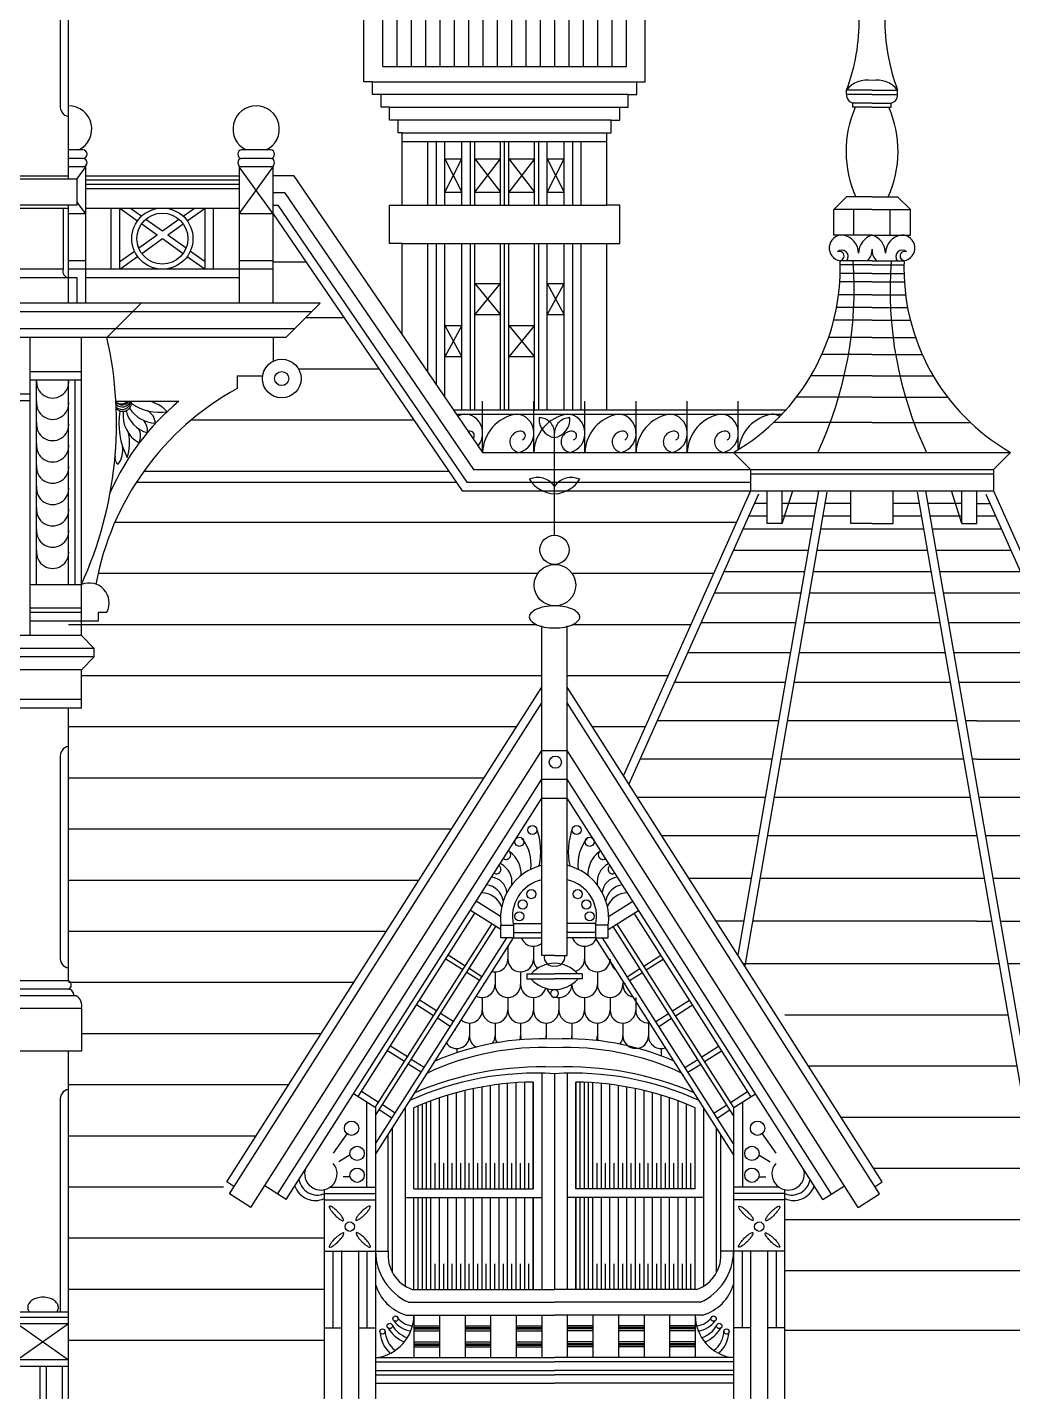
# Model space of a CAD drawing. Extents: x -1098 to 117, y 0 to 1563.
# Drawn here: x -496.6 to -265.4, y 684.5 to 1004.7 of the extents above; entities that cross this region are included whole.
import ezdxf

# ---------------------------------------------------------------- set-up
doc = ezdxf.new("R2010")
doc.units = 0
doc.header["$LTSCALE"] = 48
doc.header["$MEASUREMENT"] = 0
doc.layers.get('0').update_dxf_attribs({"linetype": 'CONTINUOUS'})
for name, color, linetype in [('13', 7, 'CONTINUOUS'), ('14', 7, 'CONTINUOUS'), ('15', 7, 'CONTINUOUS'), ('16', 7, 'CONTINUOUS'), ('17', 7, 'CONTINUOUS'), ('18', 7, 'CONTINUOUS'), ('19', 7, 'CONTINUOUS'), ('22', 7, 'CONTINUOUS'), ('23', 7, 'CONTINUOUS'), ('9', 7, 'CONTINUOUS')]:
    doc.layers.add(name, color=color, linetype=linetype)

# ---------------------------------------------------------------- blocks, each defined once
blk = doc.blocks.new('CAR3')
at = {"layer": '9'}
for p, q in [((601, 520.23), (589, 520.23)), ((601, 518.99), (589, 518.99)), ((601, 319), (601, 520.23)), ((601, 517.49), (589, 517.49)), ((601, 517.49), (589, 509.01)), ((589, 517.49), (601, 509.01)), ((601, 509.01), (589, 509.01)), ((601, 507.51), (589, 507.51)), ((594.25, 507.51), (594.25, 489)), ((595.75, 507.51), (595.75, 489)), ((599.5, 507.51), (599.5, 489))]:
    blk.add_line(p, q, dxfattribs=at)
blk.add_lwpolyline([(598.16, 520.23, 0.036336), (598.41, 520.57, 0.164285), (598.6, 521.36, 0.141321), (598.36, 522.21, 0.107153), (597.55, 523.04, 0.079167), (596.43, 523.54, 0.066658), (595, 523.73, 0.066658), (593.57, 523.54, 0.079167), (592.45, 523.04, 0.107153), (591.64, 522.21, 0.141321), (591.4, 521.36, 0.141321), (591.64, 520.51, 0.032278), (591.85, 520.23, 0.079167)], format="xyb", dxfattribs=at)
blk = doc.blocks.new('CAR4')
at = {"layer": '13'}
for p, q in [((715, 702.58), (715, 726.58)), ((712, 603.92), (712, 681.34)), ((718, 603.92), (718, 681.34)), ((638.1, 550.8), (712, 666.92)), ((791.9, 550.8), (718, 666.92)), ((638.72, 548.04), (712, 663.2)), ((791.28, 548.04), (718, 663.2)), ((643.78, 544.82), (712, 652.02)), ((712, 652.02), (718, 652.02)), ((786.22, 544.82), (718, 652.02)), ((650.03, 547.95), (712, 645.34)), ((712, 645.34), (718, 645.34)), ((779.97, 547.95), (718, 645.34)), ((652.06, 546.66), (712, 640.84)), ((712, 640.84), (718, 640.84)), ((777.94, 546.66), (718, 640.84)), ((702.3, 613.05), (696.61, 616.67)), ((727.7, 613.05), (733.39, 616.67)), ((668.95, 570.82), (696.33, 613.85)), ((702.38, 610), (695.26, 614.53)), ((727.62, 610), (734.74, 614.53)), ((761.05, 570.82), (733.67, 613.85)), ((672.94, 568.28), (700.32, 611.31)), ((673, 566.36), (701.23, 610.73)), ((702.38, 611.09), (705.38, 611.09)), ((702.38, 608.09), (702.38, 611.09)), ((705.38, 611.47), (712, 611.47)), ((705.38, 611.09), (705.38, 608.09)), ((705.38, 609.32), (712, 609.32)), ((724.62, 611.47), (718, 611.47)), ((724.62, 609.32), (718, 609.32)), ((727.62, 611.09), (724.62, 611.09)), ((724.62, 611.09), (724.62, 608.09)), ((727.62, 608.09), (727.62, 611.09)), ((757, 566.36), (728.77, 610.73)), ((757.06, 568.28), (729.68, 611.31)), ((673, 559.72), (703.78, 608.09)), ((673, 557.21), (705.38, 608.09)), ((705.38, 608.09), (702.38, 608.09)), ((705.38, 608.09), (712, 608.09)), ((724.62, 608.09), (718, 608.09)), ((757, 557.21), (724.62, 608.09)), ((724.62, 608.09), (727.62, 608.09)), ((757, 559.72), (726.22, 608.09)), ((693.47, 600.55), (689.49, 603.09)), ((694.04, 601.44), (690.05, 603.98)), ((715, 603.92), (712, 603.92)), ((715, 603.92), (718, 603.92)), ((735.96, 601.44), (739.95, 603.98)), ((736.53, 600.55), (740.51, 603.09)), ((697.4, 598.06), (694.39, 599.97)), ((697.96, 598.94), (694.95, 600.86)), ((708.53, 599.62), (715, 599.62)), ((708.53, 599.62), (708.53, 598.42)), ((721.47, 599.62), (715, 599.62)), ((721.47, 599.62), (721.47, 598.42)), ((732.04, 598.94), (735.05, 600.86)), ((732.6, 598.06), (735.61, 599.97)), ((708.53, 598.42), (715, 598.42)), ((721.47, 598.42), (715, 598.42)), ((687.33, 590.91), (683.35, 593.44)), ((742.67, 590.91), (746.65, 593.44)), ((686.63, 589.8), (682.64, 592.33)), ((690.55, 587.3), (687.54, 589.21)), ((691.26, 588.41), (688.25, 590.32)), ((738.74, 588.41), (741.75, 590.32)), ((739.45, 587.3), (742.46, 589.21)), ((743.37, 589.8), (747.36, 592.33)), ((679.78, 579.04), (675.8, 581.58)), ((680.47, 580.13), (676.49, 582.66)), ((749.53, 580.13), (753.51, 582.66)), ((750.22, 579.04), (754.2, 581.58)), ((683.71, 576.54), (680.7, 578.46)), ((684.4, 577.63), (681.39, 579.54)), ((745.6, 577.63), (748.61, 579.54)), ((746.29, 576.54), (749.3, 578.46)), ((710, 574.24), (710, 549.17)), ((712, 576.3), (712, 525.56)), ((715, 576.18), (715, 525.56)), ((715, 576.18), (715, 525.56)), ((718, 576.3), (718, 525.56)), ((720, 574.24), (720, 549.17)), ((672.94, 568.28), (667.87, 571.5)), ((673.69, 569.47), (669.71, 572.01)), ((756.31, 569.47), (760.29, 572.01)), ((757.06, 568.28), (762.13, 571.5)), ((670.9, 569.58), (670.9, 549.56)), ((673, 568.24), (673, 495.56)), ((676.86, 565.79), (673.85, 567.7)), ((677.62, 566.97), (674.61, 568.89)), ((680, 526.33), (680, 568.21)), ((682, 549.17), (682, 568.21)), ((748, 549.17), (748, 568.21)), ((750, 526.33), (750, 568.21)), ((752.38, 566.97), (755.39, 568.89)), ((753.14, 565.79), (756.15, 567.7)), ((757, 568.24), (757, 495.56)), ((759.1, 569.58), (759.1, 549.56)), ((666.3, 562.11), (663.1, 557.51)), ((676, 534.56), (676, 561.92)), ((677, 529.46), (677, 563.49)), ((753, 529.46), (753, 563.49)), ((754, 534.56), (754, 561.92)), ((763.7, 562.11), (766.9, 557.51)), ((667.06, 557.12), (664.42, 555.53)), ((762.94, 557.12), (765.58, 555.53)), ((639.79, 549.72), (638.1, 550.8)), ((667.06, 552.01), (665.4, 552.01)), ((762.94, 552.01), (764.6, 552.01)), ((790.21, 549.72), (791.9, 550.8)), ((643.78, 544.82), (638.72, 548.04)), ((652.06, 546.66), (647, 549.88)), ((661, 495.56), (661, 548.98)), ((661, 495.56), (661, 548.98)), ((661, 548.06), (673, 548.06)), ((662.34, 549.56), (673, 549.56)), ((682, 549.17), (710, 549.17)), ((748, 549.17), (720, 549.17)), ((767.66, 549.56), (757, 549.56)), ((769, 548.06), (757, 548.06)), ((769, 495.56), (769, 548.98)), ((777.94, 546.66), (783, 549.88)), ((786.22, 544.82), (791.28, 548.04)), ((661, 546.56), (673, 546.56)), ((680, 547.17), (712, 547.17)), ((682, 525.56), (682, 547.17)), ((710, 547.17), (710, 525.56)), ((750, 547.17), (718, 547.17)), ((720, 547.17), (720, 525.56)), ((748, 525.56), (748, 547.17)), ((769, 546.56), (757, 546.56)), ((661, 534.56), (673, 534.56)), ((663, 534.56), (663, 516.56)), ((665, 534.56), (665, 492.25)), ((669, 534.56), (669, 492.25)), ((671, 534.56), (671, 516.56)), ((673, 534.56), (676, 534.56)), ((757, 534.56), (754, 534.56)), ((769, 534.56), (757, 534.56)), ((759, 534.56), (759, 516.56)), ((761, 534.56), (761, 492.25)), ((765, 534.56), (765, 492.25)), ((767, 534.56), (767, 516.56)), ((681.63, 525.56), (715, 525.56)), ((748.37, 525.56), (715, 525.56)), ((680.78, 522.56), (715, 522.56)), ((749.22, 522.56), (715, 522.56)), ((680.2, 519.56), (715, 519.56)), ((682, 519.56), (682, 509.56)), ((688, 519.56), (688, 509.56)), ((694, 519.56), (694, 509.56)), ((700, 519.56), (700, 509.56)), ((706, 519.56), (706, 509.56)), ((712, 519.56), (712, 509.56)), ((749.8, 519.56), (715, 519.56)), ((718, 519.56), (718, 509.56)), ((724, 519.56), (724, 509.56)), ((730, 519.56), (730, 509.56)), ((736, 519.56), (736, 509.56)), ((742, 519.56), (742, 509.56)), ((748, 519.56), (748, 509.56)), ((661, 516.56), (665, 516.56)), ((669, 516.56), (673, 516.56)), ((682, 517.02), (688, 517.02)), ((682, 516.67), (688, 516.67)), ((682, 516.32), (688, 516.32)), ((682, 515.86), (688, 515.86)), ((694, 517.02), (700, 517.02)), ((694, 516.67), (700, 516.67)), ((694, 516.32), (700, 516.32)), ((694, 515.86), (700, 515.86)), ((706, 517.02), (712, 517.02)), ((706, 516.67), (712, 516.67)), ((706, 516.32), (712, 516.32)), ((706, 515.86), (712, 515.86)), ((724, 517.02), (718, 517.02)), ((724, 516.67), (718, 516.67)), ((724, 516.32), (718, 516.32)), ((724, 515.86), (718, 515.86)), ((736, 517.02), (730, 517.02)), ((736, 516.67), (730, 516.67)), ((736, 516.32), (730, 516.32)), ((736, 515.86), (730, 515.86)), ((748, 517.02), (742, 517.02)), ((748, 516.67), (742, 516.67)), ((748, 516.32), (742, 516.32)), ((748, 515.86), (742, 515.86)), ((761, 516.56), (757, 516.56)), ((769, 516.56), (765, 516.56)), ((682, 513.25), (688, 513.25)), ((682, 512.8), (688, 512.8)), ((682, 512.45), (688, 512.45)), ((694, 513.25), (700, 513.25)), ((694, 512.8), (700, 512.8)), ((694, 512.45), (700, 512.45)), ((706, 513.25), (712, 513.25)), ((706, 512.8), (712, 512.8)), ((706, 512.45), (712, 512.45)), ((724, 513.25), (718, 513.25)), ((724, 512.8), (718, 512.8)), ((724, 512.45), (718, 512.45)), ((736, 513.25), (730, 513.25)), ((736, 512.8), (730, 512.8)), ((736, 512.45), (730, 512.45)), ((748, 513.25), (742, 513.25)), ((748, 512.8), (742, 512.8)), ((748, 512.45), (742, 512.45)), ((673, 509.56), (715, 509.56)), ((682, 512.1), (688, 512.1)), ((694, 512.1), (700, 512.1)), ((706, 512.1), (712, 512.1)), ((757, 509.56), (715, 509.56)), ((724, 512.1), (718, 512.1)), ((736, 512.1), (730, 512.1)), ((748, 512.1), (742, 512.1)), ((673, 508.56), (715, 508.56)), ((673, 506.56), (715, 506.56)), ((757, 508.56), (715, 508.56)), ((757, 506.56), (715, 506.56)), ((673, 505.56), (715, 505.56)), ((673, 503.56), (715, 503.56)), ((757, 505.56), (715, 505.56)), ((757, 503.56), (715, 503.56))]:
    blk.add_line(p, q, dxfattribs=at)
for points in [[(715, 680.81, 0.044789), (717.41, 681.02, 0.058285), (719.19, 681.56, 0.100371), (720.66, 682.6, 0.222804), (720.92, 683.39, 0.191994), (720.58, 684.24, 0.100371), (719.19, 685.22, 0.058285), (717.41, 685.77, 0.044789), (715, 685.98, 0.044789), (712.59, 685.77, 0.058285), (710.81, 685.22, 0.100371), (709.42, 684.24, 0.191994), (709.08, 683.39, 0.191994), (709.42, 682.54, 0.100371), (710.81, 681.56, 0.058285), (712.59, 681.02, 0.044789)], [(665.45, 541.72, 0.276994), (665.49, 541.89, 0.068235), (665.23, 542.47, 0.03155), (664.77, 543.12, 0.029454), (664.19, 543.76, 0.022815), (663.48, 544.42, 0.03155), (662.93, 544.84, 0.068235), (662.35, 545.11, 0.276994), (662.19, 545.07, 0.276994), (662.14, 544.91, 0.068235), (662.4, 544.33, 0.03155), (662.81, 543.76, 0.022815), (663.45, 543.04, 0.022815), (664.15, 542.38, 0.03155), (664.71, 541.96, 0.068235), (665.29, 541.68, 0.276994)], [(668.39, 541.82, 0.276994), (668.56, 541.78, 0.068235), (669.14, 542.03, 0.03155), (669.79, 542.5, 0.029454), (670.43, 543.08, 0.022815), (671.09, 543.78, 0.03155), (671.51, 544.34, 0.068235), (671.78, 544.92, 0.276994), (671.75, 545.08, 0.276994), (671.58, 545.12, 0.068235), (671, 544.87, 0.03155), (670.43, 544.46, 0.022815), (669.71, 543.82, 0.022815), (669.05, 543.12, 0.03155), (668.63, 542.56, 0.068235), (668.36, 541.98, 0.276994)], [(761.61, 541.82, -0.276994), (761.44, 541.78, -0.068235), (760.86, 542.03, -0.03155), (760.21, 542.5, -0.029454), (759.57, 543.08, -0.022815), (758.91, 543.78, -0.03155), (758.49, 544.34, -0.068235), (758.22, 544.92, -0.276994), (758.25, 545.08, -0.276994), (758.42, 545.12, -0.068235), (759, 544.87, -0.03155), (759.57, 544.46, -0.022815), (760.29, 543.82, -0.022815), (760.95, 543.12, -0.03155), (761.37, 542.56, -0.068235), (761.64, 541.98, -0.276994)], [(764.55, 541.72, -0.276994), (764.51, 541.89, -0.068235), (764.77, 542.47, -0.03155), (765.23, 543.12, -0.029454), (765.81, 543.76, -0.022815), (766.52, 544.42, -0.03155), (767.07, 544.84, -0.068235), (767.65, 545.11, -0.276994), (767.81, 545.07, -0.276994), (767.86, 544.91, -0.068235), (767.6, 544.33, -0.03155), (767.19, 543.76, -0.022815), (766.55, 543.04, -0.022815), (765.85, 542.38, -0.03155), (765.29, 541.96, -0.068235), (764.71, 541.68, -0.276994)], [(665.55, 538.78, 0.276994), (665.38, 538.82, 0.068235), (664.8, 538.56, 0.03155), (664.15, 538.1, 0.029454), (663.51, 537.52, 0.022815), (662.85, 536.81, 0.03155), (662.43, 536.25, 0.068235), (662.16, 535.68, 0.276994), (662.2, 535.51, 0.276994), (662.36, 535.47, 0.068235), (662.94, 535.73, 0.03155), (663.51, 536.13, 0.022815), (664.23, 536.78, 0.022815), (664.89, 537.48, 0.03155), (665.31, 538.04, 0.068235), (665.58, 538.61, 0.276994)], [(668.49, 538.87, 0.276994), (668.45, 538.71, 0.068235), (668.71, 538.13, 0.03155), (669.17, 537.47, 0.029454), (669.75, 536.84, 0.022815), (670.46, 536.18, 0.03155), (671.01, 535.76, 0.068235), (671.59, 535.48, 0.276994), (671.75, 535.52, 0.276994), (671.8, 535.69, 0.068235), (671.54, 536.27, 0.03155), (671.13, 536.84, 0.022815), (670.49, 537.56, 0.022815), (669.79, 538.22, 0.03155), (669.23, 538.64, 0.068235), (668.65, 538.91, 0.276994)], [(761.51, 538.87, -0.276994), (761.55, 538.71, -0.068235), (761.29, 538.13, -0.03155), (760.83, 537.47, -0.029454), (760.25, 536.84, -0.022815), (759.54, 536.18, -0.03155), (758.99, 535.76, -0.068235), (758.41, 535.48, -0.276994), (758.25, 535.52, -0.276994), (758.2, 535.69, -0.068235), (758.46, 536.27, -0.03155), (758.87, 536.84, -0.022815), (759.51, 537.56, -0.022815), (760.21, 538.22, -0.03155), (760.77, 538.64, -0.068235), (761.35, 538.91, -0.276994)], [(764.45, 538.78, -0.276994), (764.62, 538.82, -0.068235), (765.2, 538.56, -0.03155), (765.85, 538.1, -0.029454), (766.49, 537.52, -0.022815), (767.15, 536.81, -0.03155), (767.57, 536.25, -0.068235), (767.84, 535.68, -0.276994), (767.8, 535.51, -0.276994), (767.64, 535.47, -0.068235), (767.06, 535.73, -0.03155), (766.49, 536.13, -0.022815), (765.77, 536.78, -0.022815), (765.11, 537.48, -0.03155), (764.69, 538.04, -0.068235), (764.42, 538.61, -0.276994)]]:
    blk.add_lwpolyline(points, format="xyb", close=True, dxfattribs=at)
for centre, radius in [((715, 699.14), 3.43), ((715.1, 690.85), 4.87), ((715.2, 649.3), 1.43), ((709.81, 633.38), 1.07), ((720.19, 633.38), 1.07), ((706.74, 630.62), 1.07), ((723.26, 630.62), 1.07), ((709.56, 618.34), 1.07), ((720.44, 618.34), 1.07), ((707.52, 615.9), 1.07), ((722.48, 615.9), 1.07), ((706.74, 613.13), 1.07), ((723.26, 613.13), 1.07), ((667.37, 563.39), 1.68), ((762.63, 563.39), 1.68), ((668.69, 557.49), 1.68), ((761.31, 557.49), 1.68), ((668.69, 552.38), 1.68), ((761.31, 552.38), 1.68), ((666.97, 540.3), 1.1), ((763.03, 540.3), 1.1), ((677.69, 518.71), 0.627), ((752.31, 518.71), 0.627), ((674.65, 515.7), 0.627), ((676.35, 516.99), 0.627), ((753.65, 516.99), 0.627), ((755.35, 515.7), 0.627)]:
    blk.add_circle(centre, radius, dxfattribs=at)
for centre, radius, start, end in [((715.69, 729.7), 4.28, 174.8244, 260.788), ((711.49, 726.58), 3.51, 360, 91.1393), ((718.51, 726.58), 3.51, 88.8607, 180), ((714.31, 729.7), 4.28, 279.212, 5.1756), ((710.96, 711.12), 4.99, 35.9942, 112.1972), ((715.19, 719.47), 7.16, 211.3725, 268.4536), ((719.04, 711.12), 4.99, 67.8028, 144.0058), ((714.81, 719.47), 7.16, 271.5464, 328.6275), ((699.68, 625.28), 9.84, 353.4797, 39.6401), ((696.35, 628.36), 15.43, 347.2035, 20.253), ((733.65, 628.36), 15.43, 159.747, 192.7965), ((730.32, 625.28), 9.84, 140.3599, 186.5203), ((703.67, 627.55), 1.07, 231.6385, 63.4191), ((700.59, 622.92), 6.6, 358.3057, 53.5839), ((729.41, 622.92), 6.6, 126.4161, 181.6943), ((726.33, 627.55), 1.07, 116.5809, 308.3615), ((701.37, 624.17), 1.07, 238.4767, 56.5809), ((715.2, 612.6), 12.91, 104.35, 186.7387), ((700.28, 621.17), 4.74, 351.6127, 63.468), ((714.8, 612.6), 12.91, 353.2613, 75.65), ((729.72, 621.17), 4.74, 116.532, 188.3873), ((728.63, 624.17), 1.07, 123.4191, 301.5233), ((699.86, 618.33), 3.99, 5.4981, 85.024), ((713.98, 613.11), 8.84, 102.9726, 193.2315), ((716.02, 613.11), 8.84, 346.7685, 77.0274), ((730.14, 618.33), 3.99, 94.976, 174.5019), ((697.9, 613.59), 5.03, 19.6196, 90.4883), ((698.58, 616.05), 4.47, 9.43, 83.9042), ((731.42, 616.05), 4.47, 96.0958, 170.57), ((732.1, 613.59), 5.03, 89.5117, 160.3804), ((715, 594.87), 7.23, 90, 138.8484), ((714.67, 603.54), 2.08, 169.3579, 278.9951), ((715.33, 603.54), 2.08, 261.0049, 10.6421), ((715, 594.87), 7.23, 41.1516, 90), ((715, 603.17), 7.23, 221.1516, 270), ((715, 595.03), 0.913, 90, 270), ((715, 603.17), 7.23, 270, 318.8484), ((715, 595.03), 0.913, 270, 90), ((712.16, 521.37), 63.01, 87.4205, 113.6017), ((717.84, 521.37), 63.01, 66.3983, 92.5795), ((712.15, 518.6), 63.74, 87.4382, 115.0308), ((717.85, 518.6), 63.74, 64.9692, 92.5618), ((711.77, 502.63), 75.15, 87.5369, 113.1353), ((718.23, 502.63), 75.15, 66.8647, 92.4631), ((710.56, 505.28), 71.04, 86.4149, 114.5089), ((710.96, 501.82), 72.43, 90.7604, 113.57), ((719.44, 505.28), 71.04, 65.4911, 93.5851), ((719.04, 501.82), 72.43, 66.43, 89.2396), ((660.18, 552.7), 3.81, 166.2496, 40.0728), ((769.82, 552.7), 3.81, 139.9272, 13.7504), ((659.33, 552.08), 4.36, 189.9017, 292.5707), ((770.67, 552.08), 4.36, 247.4293, 350.0983), ((658.9, 551.62), 5.18, 200.7742, 293.9391), ((771.1, 551.62), 5.18, 246.0609, 339.2258), ((686.34, 534.68), 13.34, 180.5305, 245.3736), ((684.42, 533.57), 8.48, 173.2844, 250.7635), ((745.58, 533.57), 8.48, 289.2365, 6.7156), ((743.66, 534.68), 13.34, 294.6264, 359.4695), ((683.22, 529.8), 10.68, 196.8434, 253.5336), ((746.78, 529.8), 10.68, 286.4664, 343.1566), ((671.94, 519.56), 10.06, 276.0256, 0), ((681.95, 521.67), 4.62, 211.7795, 266.6857), ((758.06, 519.56), 10.06, 180, 263.9744), ((748.05, 521.67), 4.62, 273.3143, 328.2205), ((681.39, 516.14), 6.17, 181.9804, 232.3167), ((683.53, 521.35), 9.01, 212.1414, 244.995), ((682.47, 520.2), 6.29, 207.9277, 251.5298), ((681.86, 521.4), 5.56, 214.8416, 264.2366), ((748.14, 521.4), 5.56, 275.7634, 325.1584), ((747.53, 520.2), 6.29, 288.4702, 332.0723), ((746.47, 521.35), 9.01, 295.005, 327.8586), ((748.61, 516.14), 6.17, 307.6833, 358.0196), ((681.56, 516), 7.48, 184.7676, 226.6513), ((748.44, 516), 7.48, 313.3487, 355.2324)]:
    blk.add_arc(centre, radius, start, end, dxfattribs=at)
for p in [(698.53, 597.33), (731.47, 597.33), (691.69, 586.58), (738.31, 586.58), (680.47, 580.13), (749.53, 580.13), (684.84, 575.82), (745.16, 575.82), (665, 534.56), (669, 534.56), (761, 534.56), (765, 534.56)]:
    blk.add_point(p, dxfattribs=at)
blk = doc.blocks.new('CAR5')
at = {"layer": '14'}
for p, q in [((601, 596), (526.5, 596)), ((602.8, 594.5), (526.5, 594.5)), ((604, 591.5), (562, 591.5)), ((604, 591.5), (604, 581.5)), ((604, 581.5), (560.5, 581.5)), ((601, 520.23), (601, 581.5)), ((599, 569.85), (599, 520.23))]:
    blk.add_line(p, q, dxfattribs=at)
for centre, radius, start, end in [((600.93, 594.72), 1.28, 349.9701, 86.6852), ((601.34, 592.17), 2.74, 345.7678, 57.9924), ((601.34, 570.16), 2.36, 98.3725, 187.5644)]:
    blk.add_arc(centre, radius, start, end, dxfattribs=at)
at = {"layer": '15'}
for p, q in [((604, 679), (526.5, 679)), ((604, 679), (607, 676)), ((607, 676), (526.5, 676)), ((607, 674), (607, 676)), ((607, 674), (526.5, 674)), ((604, 671), (607, 674)), ((604, 671), (526.5, 671)), ((604, 662), (604, 671)), ((604, 664), (526.5, 664)), ((604, 662), (526.5, 662)), ((601, 598), (601, 662)), ((599, 650.35), (599, 603.03)), ((601, 598), (526.5, 598)), ((601, 596), (526.5, 596))]:
    blk.add_line(p, q, dxfattribs=at)
for centre, radius, start, end in [((601.34, 650.66), 2.36, 98.3725, 187.5644), ((601.34, 603.34), 2.36, 172.4356, 261.6275), ((600.51, 597), 1.11, 296.1603, 63.8397)]:
    blk.add_arc(centre, radius, start, end, dxfattribs=at)
at = {"layer": '16'}
for p, q in [((660, 757), (526.5, 757)), ((610, 749), (618, 757)), ((652, 749), (660, 757)), ((658, 755), (526.5, 755)), ((654, 751), (526.5, 751)), ((652, 749), (526.5, 749)), ((592, 679), (592, 749)), ((604, 679), (604, 749)), ((649, 749), (649, 743.41)), ((592, 741), (604, 741)), ((640.51, 740), (646.51, 740)), ((640.51, 740), (640.51, 737)), ((592, 739), (604, 739)), ((593.5, 691), (593.5, 739)), ((601, 691), (601, 739)), ((602.5, 691), (602.5, 739)), ((592, 735.64), (583, 735.64)), ((592, 734.14), (583, 734.14)), ((612.1, 734), (626.88, 734)), ((592, 691), (604, 691)), ((592, 685.5), (604, 685.5)), ((592, 684.5), (604, 684.5)), ((592, 682.5), (604, 682.5)), ((604, 682.5), (608, 682.5)), ((608, 682.5), (608, 684.5)), ((608, 684.5), (610, 684.5))]:
    blk.add_line(p, q, dxfattribs=at)
for radius in [4.54, 1.66]:
    blk.add_circle((651, 739.33), radius, dxfattribs=at)
for centre, radius, start, end in [((520.96, 728.9), 91.28, 335.4673, 12.7204), ((597.25, 738.54), 3.78, 173.0426, 6.9574), ((672.41, 679.1), 66.11, 118.8512, 169.5546), ((597.25, 733.54), 3.78, 173.0426, 6.9574), ((663.65, 689.55), 57.68, 129.5969, 156.4265), ((613.54, 735.23), 2.06, 226.2738, 323.2529), ((613.35, 735.46), 2.06, 233.0074, 314.9409), ((613.57, 734.74), 2.06, 226.1761, 338.9498), ((613.54, 734.15), 2.06, 228.284, 355.8464), ((613.73, 733.7), 2.06, 221.2752, 8.4343), ((622.32, 742.83), 11.42, 235.2549, 279.0188), ((618.43, 726.64), 7.51, 40.91, 78.8485), ((630.28, 728.82), 17.48, 170.4952, 207.3071), ((620.94, 730.59), 7.17, 172.2859, 241.532), ((621.15, 733.24), 6.8, 191.7092, 255.9441), ((621.74, 736.58), 7.72, 213.2338, 267.0133), ((617.84, 728.69), 3.5, 2.9123, 61.4689), ((597.25, 728.54), 3.78, 173.0426, 6.9574), ((614.36, 725.84), 3.52, 333.6582, 28.6606), ((616.04, 727.13), 3.49, 351.9337, 43.4585), ((597.25, 723.54), 3.78, 173.0426, 6.9574), ((604.78, 724.17), 10.52, 341.3025, 12.7664), ((613.67, 720.71), 1.81, 166.797, 235.6759), ((608.15, 722.49), 5.57, 323.9283, 10.4953), ((597.25, 718.54), 3.78, 173.0426, 6.9574), ((597.25, 713.54), 3.78, 173.0426, 6.9574), ((597.25, 708.54), 3.78, 173.0426, 6.9574), ((597.25, 703.54), 3.78, 173.0426, 6.9574), ((597.25, 698.54), 3.78, 173.0426, 6.9574), ((605.8, 686.65), 4.71, 332.9182, 112.5006)]:
    blk.add_arc(centre, radius, start, end, dxfattribs=at)
blk = doc.blocks.new('CAR6')
at = {"layer": '17'}
for p, q in [((601, 786.14), (601, 905.77)), ((599, 838.35), (599, 802.88)), ((604.36, 793), (601, 793)), ((604.39, 791), (601, 791)), ((648.36, 793), (641.67, 793)), ((648.39, 791), (641.67, 791)), ((605, 789), (601, 789)), ((602.92, 786.14), (605, 789)), ((605, 757), (605, 789)), ((641, 789), (641, 757)), ((649, 789), (641, 789)), ((649, 778), (641, 789)), ((641, 778), (649, 789)), ((649, 757), (649, 789)), ((568, 786.94), (601, 786.94)), ((603.02, 786.14), (568, 786.14)), ((603.02, 780.14), (603.02, 786.14)), ((605, 786.94), (641, 786.94)), ((605, 785.94), (641, 785.94)), ((605, 784.94), (641, 784.94)), ((605, 783.94), (641, 783.94)), ((568, 780.14), (603.02, 780.14)), ((568, 779.35), (601, 779.35)), ((599.76, 765), (599.76, 779.35)), ((601, 757), (601, 780.14)), ((605, 778), (603.02, 780.73)), ((605, 779.35), (641, 779.35)), ((611, 765), (611, 779.35)), ((613, 765), (613, 779.35)), ((613, 779.35), (617.17, 776.36)), ((615.5, 779.35), (618.14, 777.46)), ((627.86, 777.46), (630.5, 779.35)), ((628.83, 776.36), (633, 779.35)), ((633, 765), (633, 779.35)), ((635, 765), (635, 779.35)), ((605, 778), (601, 778)), ((618.14, 775.66), (621.75, 773.07)), ((619.14, 776.74), (623, 773.97)), ((623, 773.97), (626.86, 776.74)), ((624.25, 773.07), (627.86, 775.66)), ((649, 778), (641, 778)), ((617.44, 769.98), (621.75, 773.07)), ((618.14, 768.69), (623, 772.18)), ((623, 772.18), (627.86, 768.69)), ((624.25, 773.07), (628.56, 769.98)), ((613, 766.79), (616.44, 769.26)), ((629.56, 769.26), (633, 766.79)), ((605, 767), (601, 767)), ((605, 757), (605, 767.22)), ((613, 765), (617.17, 767.99)), ((628.83, 767.99), (633, 765)), ((649, 767), (641, 767)), ((649, 757), (649, 767.22)), ((599.76, 765), (526.5, 765)), ((603, 763), (568, 763)), ((605, 765), (601, 765)), ((603, 757), (603, 763)), ((641, 765), (605, 765)), ((641, 763), (605, 763)), ((649, 765), (641, 765))]:
    blk.add_line(p, q, dxfattribs=at)
for radius in [7.18, 5.98]:
    blk.add_circle((623, 772.18), radius, dxfattribs=at)
for centre, radius, start, end in [((601.34, 803.2), 2.36, 172.4356, 261.6275), ((601, 797.9), 5.44, 295.6467, 90), ((645, 797.9), 5.44, 295.6467, 244.3533), ((604.33, 792), 1, 270, 90), ((604.33, 790), 1, 270, 90), ((641.67, 792), 1, 90, 270), ((641.67, 790), 1, 90, 270), ((648.33, 792), 1, 270, 90), ((648.33, 790), 1, 270, 90), ((601.16, 764.49), 1.5, 160.1117, 263.6887)]:
    blk.add_arc(centre, radius, start, end, dxfattribs=at)
blk = doc.blocks.new('CAR7')
at = {"layer": '18'}
for p, q in [((670.29, 809), (670.29, 827)), ((736.29, 809), (736.29, 827)), ((674.7, 812.57), (674.7, 824.72)), ((678.07, 812.57), (678.07, 824.72)), ((681.43, 812.57), (681.43, 824.72)), ((684.79, 812.57), (684.79, 824.72)), ((688.16, 812.57), (688.16, 824.72)), ((691.52, 812.57), (691.52, 824.72)), ((694.88, 812.57), (694.88, 824.72)), ((698.25, 812.57), (698.25, 824.72)), ((701.61, 812.57), (701.61, 824.72)), ((704.98, 812.57), (704.98, 824.72)), ((708.34, 812.57), (708.34, 824.72)), ((711.7, 812.57), (711.7, 824.72)), ((715.07, 812.57), (715.07, 824.72)), ((718.43, 812.57), (718.43, 824.72)), ((721.79, 812.57), (721.79, 824.72)), ((725.16, 812.57), (725.16, 824.72)), ((728.52, 812.57), (728.52, 824.72)), ((731.88, 812.57), (731.88, 824.72)), ((674.7, 812.57), (731.88, 812.57)), ((672.29, 809), (670.29, 809)), ((672.29, 806), (672.29, 809)), ((672.29, 809), (734.29, 809)), ((734.29, 806), (734.29, 809)), ((734.29, 809), (736.29, 809)), ((783.5, 806), (783.5, 807)), ((789.5, 807), (783.5, 807)), ((789.5, 807), (795.5, 807)), ((795.5, 806), (795.5, 807)), ((674.29, 806), (672.29, 806)), ((674.29, 803), (674.29, 806)), ((732.29, 806), (674.29, 806)), ((732.29, 803), (732.29, 806)), ((732.29, 806), (734.29, 806)), ((789.5, 806), (783.5, 806)), ((785, 803), (785, 804)), ((789.5, 804), (785, 804)), ((789.5, 806), (795.5, 806)), ((789.5, 804), (794, 804)), ((794, 803), (794, 804)), ((676.29, 803), (674.29, 803)), ((676.29, 800), (676.29, 803)), ((676.29, 803), (730.29, 803)), ((730.29, 800), (730.29, 803)), ((730.29, 803), (732.29, 803)), ((789.5, 803), (785, 803)), ((789.5, 803), (794, 803)), ((678.29, 800), (676.29, 800)), ((678.29, 797), (678.29, 800)), ((728.29, 800), (678.29, 800)), ((728.29, 797), (728.29, 800)), ((728.29, 800), (730.29, 800)), ((679.29, 797), (678.29, 797)), ((679.29, 795), (679.29, 797)), ((679.29, 797), (727.29, 797)), ((679.29, 795), (727.29, 795)), ((679.29, 780), (679.29, 795)), ((685.29, 780), (685.29, 795)), ((687.29, 780), (687.29, 795)), ((689.29, 780), (689.29, 795)), ((693.29, 780), (693.29, 795)), ((695.29, 780), (695.29, 795)), ((696.29, 780), (696.29, 795)), ((702.29, 780), (702.29, 795)), ((703.29, 780), (703.29, 795)), ((704.29, 780), (704.29, 795)), ((710.29, 780), (710.29, 795)), ((711.29, 780), (711.29, 795)), ((713.29, 780), (713.29, 795)), ((717.29, 780), (717.29, 795)), ((719.29, 780), (719.29, 795)), ((721.29, 780), (721.29, 795)), ((727.29, 795), (727.29, 797)), ((727.29, 797), (728.29, 797)), ((727.29, 780), (727.29, 795)), ((689.29, 790.92), (693.29, 790.92)), ((689.29, 783.04), (693.29, 790.92)), ((689.29, 790.92), (693.29, 783.04)), ((696.29, 790.92), (702.29, 790.92)), ((696.29, 790.92), (702.29, 783.04)), ((696.29, 783.04), (702.29, 790.92)), ((704.29, 790.92), (710.29, 790.92)), ((704.29, 790.92), (710.29, 783.04)), ((710.29, 790.92), (704.29, 783.04)), ((713.29, 790.92), (717.29, 790.92)), ((713.29, 790.92), (717.29, 783.04)), ((713.29, 783.04), (717.29, 790.92)), ((649, 787), (653.75, 787)), ((653.75, 787), (698.12, 722)), ((649, 783), (651.64, 783)), ((651.64, 783), (696.01, 718)), ((689.29, 783.04), (693.29, 783.04)), ((696.29, 783.04), (702.29, 783.04)), ((704.29, 783.04), (710.29, 783.04)), ((713.29, 783.04), (717.29, 783.04)), ((780.5, 779), (783.5, 782)), ((789.5, 782), (783.5, 782)), ((789.5, 782), (795.5, 782)), ((798.5, 779), (795.5, 782)), ((649, 780), (650.06, 780)), ((650.06, 780), (694.42, 715)), ((676.29, 780), (679.29, 780)), ((676.29, 771), (676.29, 780)), ((679.29, 780), (727.29, 780)), ((730.29, 780), (727.29, 780)), ((730.29, 771), (730.29, 780)), ((780.5, 773), (780.5, 779)), ((789.5, 779), (780.5, 779)), ((785.23, 773), (785.23, 779)), ((789.5, 779), (798.5, 779)), ((793.77, 773), (793.77, 779)), ((798.5, 773), (798.5, 779)), ((649, 778), (693.37, 713)), ((789.5, 773), (780.5, 773)), ((789.5, 773), (798.5, 773)), ((679.29, 771), (676.29, 771)), ((679.29, 749.58), (679.29, 771)), ((679.29, 771), (727.29, 771)), ((685.29, 740.79), (685.29, 771)), ((687.29, 737.86), (687.29, 771)), ((689.29, 734.93), (689.29, 771)), ((693.29, 732), (693.29, 771)), ((695.29, 732), (695.29, 771)), ((696.29, 732), (696.29, 771)), ((702.29, 732), (702.29, 771)), ((703.29, 732), (703.29, 771)), ((704.29, 732), (704.29, 771)), ((710.29, 732), (710.29, 771)), ((711.29, 732), (711.29, 771)), ((713.29, 732), (713.29, 771)), ((717.29, 732), (717.29, 771)), ((719.29, 732), (719.29, 771)), ((721.29, 732), (721.29, 771)), ((727.29, 732), (727.29, 771)), ((727.29, 771), (730.29, 771)), ((789.5, 767), (782, 767)), ((789.5, 766), (782.03, 766)), ((789.5, 767), (797, 767)), ((789.5, 766), (796.97, 766)), ((789.5, 764), (782.02, 764)), ((789.5, 764), (796.98, 764)), ((696.29, 761.66), (702.29, 761.66)), ((696.29, 754.29), (702.29, 761.66)), ((696.29, 761.66), (702.29, 754.29)), ((713.29, 761.66), (717.29, 761.66)), ((713.29, 754.29), (717.29, 761.66)), ((713.29, 761.66), (717.29, 754.29)), ((789.5, 759), (781.64, 759)), ((789.5, 762), (781.93, 762)), ((789.5, 762), (797.07, 762)), ((789.5, 759), (797.36, 759)), ((789.5, 756), (781.17, 756)), ((789.5, 756), (797.83, 756)), ((702.29, 754.29), (696.29, 754.29)), ((717.29, 754.29), (713.29, 754.29)), ((789.5, 753), (780.5, 753)), ((789.5, 753), (798.5, 753)), ((689.29, 751.76), (693.29, 751.76)), ((689.29, 751.76), (693.29, 744.45)), ((693.29, 751.76), (689.29, 744.45)), ((704.29, 751.76), (710.29, 751.76)), ((704.29, 751.76), (710.29, 744.45)), ((710.29, 751.76), (704.29, 744.45)), ((789.5, 749), (779.31, 749)), ((789.5, 749), (799.69, 749)), ((693.29, 744.45), (689.29, 744.45)), ((710.29, 744.45), (704.29, 744.45)), ((789.5, 745), (777.74, 745)), ((789.5, 745), (801.26, 745)), ((789.5, 740), (775.17, 740)), ((789.5, 740), (803.83, 740)), ((698.12, 722), (698.12, 734)), ((710.12, 722), (710.12, 734)), ((722.12, 722), (722.12, 734)), ((734.12, 722), (734.12, 734)), ((746.12, 722), (746.12, 734)), ((758.12, 722.66), (758.12, 734)), ((789.5, 735), (771.81, 735)), ((789.5, 735), (807.19, 735)), ((691.29, 732), (698.12, 732)), ((691.98, 731), (698.12, 731)), ((698.12, 732), (710.12, 732)), ((698.12, 731), (710.12, 731)), ((710.12, 732), (722.12, 732)), ((710.12, 731), (722.12, 731)), ((722.12, 732), (734.12, 732)), ((722.12, 731), (734.12, 731)), ((734.12, 732), (746.12, 732)), ((734.12, 731), (746.12, 731)), ((746.12, 732), (758.12, 732)), ((746.12, 731), (758.12, 731)), ((758.12, 732), (769.33, 732)), ((758.12, 731), (768.41, 731)), ((789.5, 729), (766.41, 729)), ((789.5, 729), (812.59, 729)), ((698.12, 722), (761, 722)), ((757, 722), (822, 722)), ((757, 722), (761, 718)), ((818, 718), (822, 722)), ((696.01, 718), (761, 718)), ((761, 718), (818, 718)), ((761, 718), (761, 713)), ((818, 718), (818, 713)), ((616.9, 715), (692, 715)), ((694.42, 715), (761, 715)), ((761, 717), (818, 717)), ((693.37, 713), (761, 713)), ((761, 713), (731.19, 646.2)), ((762.83, 712.18), (732.47, 644.18)), ((776.94, 713), (758.04, 604)), ((778.91, 712.66), (759.64, 601.49)), ((761, 713), (818, 713)), ((764.89, 705.3), (764.89, 713)), ((768.45, 705.3), (770.89, 713)), ((768.45, 705.3), (768.45, 713)), ((784.53, 705.3), (784.53, 713)), ((794.47, 705.3), (794.47, 713)), ((800.09, 712.66), (836.69, 501.56)), ((802.06, 713), (838.72, 501.56)), ((810.55, 705.3), (808.11, 713)), ((810.55, 705.3), (810.55, 713)), ((814.11, 705.3), (814.11, 713)), ((816.17, 712.18), (910.54, 500.74)), ((818, 713), (912.36, 501.56)), ((768.45, 705.3), (764.89, 705.3)), ((789.5, 705.3), (784.53, 705.3)), ((789.5, 705.3), (794.47, 705.3)), ((810.55, 705.3), (814.11, 705.3))]:
    blk.add_line(p, q, dxfattribs=at)
for centre, radius, start, end in [((740.04, 823.43), 46.46, 339.2858, 0.6983), ((838.96, 823.43), 46.46, 179.3017, 200.7142), ((788.41, 803.13), 6.26, 80.0109, 141.7647), ((790.59, 803.13), 6.26, 38.2353, 99.9891), ((785.4, 805.86), 1.9, 175.8397, 257.9001), ((793.6, 805.86), 1.9, 282.0999, 4.1603), ((809.34, 792.66), 25.94, 156.5058, 204.2616), ((769.66, 792.66), 25.94, 335.7384, 23.4942), ((782.47, 769.98), 3.02, 88.3442, 261.0946), ((782.05, 768.73), 4.3, 0, 83.2934), ((790.86, 768.7), 4.51, 107.5842, 179.2392), ((788.14, 768.7), 4.51, 0.7608, 72.4158), ((796.95, 768.73), 4.3, 96.7066, 180), ((796.53, 769.98), 3.02, 278.9054, 91.6558), ((782.43, 767.97), 1.5, 319.6411, 133.125), ((781.85, 768.08), 1.09, 277.7009, 114.2072), ((786.37, 769.37), 3.14, 311.0528, 5.6117), ((792.63, 769.37), 3.14, 174.3883, 228.9472), ((796.57, 767.97), 1.5, 46.875, 220.3589), ((797.15, 768.08), 1.09, 65.7928, 262.2991), ((732.16, 765.25), 49.87, 299.8762, 2.0146), ((695.23, 760.3), 90.06, 334.8362, 4.2694), ((883.77, 760.3), 90.06, 175.7306, 205.1638), ((846.84, 765.25), 49.87, 177.9854, 240.1238), ((695.64, 721.62), 9.53, 99.9294, 110.5537), ((693.79, 726.67), 4.33, 3.4615, 87.3319), ((707.64, 721.62), 9.53, 99.9294, 177.696), ((705.79, 726.67), 4.33, 3.4615, 87.3319), ((719.64, 721.62), 9.53, 99.9294, 177.696), ((717.79, 726.67), 4.33, 3.4615, 87.3319), ((731.64, 721.62), 9.53, 99.9294, 177.696), ((729.79, 726.67), 4.33, 3.4615, 87.3319), ((743.64, 721.62), 9.53, 99.9294, 177.696), ((741.79, 726.67), 4.33, 3.4615, 87.3319), ((755.64, 721.62), 9.53, 99.9294, 177.696), ((753.79, 726.67), 4.33, 3.4615, 87.3319), ((767.64, 721.62), 9.53, 99.9294, 173.503), ((765.79, 726.67), 4.33, 60.96, 87.3319), ((695.02, 724.48), 2.5, 79.0474, 96.6095), ((695.1, 725.94), 1.07, 318.9876, 68.4872), ((693.55, 726.45), 4.59, 320.2538, 5.9657), ((707.02, 724.48), 2.5, 79.0474, 261.8645), ((705.55, 726.45), 4.59, 284.0548, 5.9657), ((707.1, 725.94), 1.07, 291.5128, 68.4872), ((719.02, 724.48), 2.5, 79.0474, 261.8645), ((717.55, 726.45), 4.59, 284.0548, 5.9657), ((719.1, 725.94), 1.07, 291.5128, 68.4872), ((731.02, 724.48), 2.5, 79.0474, 261.8645), ((729.55, 726.45), 4.59, 284.0548, 5.9657), ((731.1, 725.94), 1.07, 291.5128, 68.4872), ((743.02, 724.48), 2.5, 79.0474, 261.8645), ((741.55, 726.45), 4.59, 284.0548, 5.9657), ((743.1, 725.94), 1.07, 291.5128, 68.4872), ((755.02, 724.48), 2.5, 79.0474, 261.8645), ((753.55, 726.45), 4.59, 284.0548, 5.9657), ((755.1, 725.94), 1.07, 291.5128, 68.4872)]:
    blk.add_arc(centre, radius, start, end, dxfattribs=at)
for p in [(678.07, 812.57), (681.43, 812.57), (684.79, 812.57), (688.16, 812.57), (691.52, 812.57), (694.88, 812.57), (698.25, 812.57), (701.61, 812.57), (704.98, 812.57), (708.34, 812.57), (711.7, 812.57), (715.07, 812.57), (718.43, 812.57), (721.79, 812.57), (725.16, 812.57), (728.52, 812.57), (687.29, 795), (695.29, 795), (703.29, 795), (711.29, 795), (719.29, 795)]:
    blk.add_point(p, dxfattribs=at)
blk = doc.blocks.new('CAR8')
at = {"layer": '19'}
for p, q in [((700, 549.17), (700, 573.42)), ((702, 549.17), (702, 573.69)), ((704, 549.17), (704, 573.91)), ((706, 549.17), (706, 574.08)), ((708, 549.17), (708, 574.19)), ((710, 549.17), (710, 574.24)), ((720, 549.17), (720, 574.24)), ((721, 549.17), (721, 574.22)), ((722, 549.17), (722, 574.19)), ((723, 549.17), (723, 574.14)), ((724, 549.17), (724, 574.08)), ((726, 549.17), (726, 573.91)), ((728, 549.17), (728, 573.69)), ((730, 549.17), (730, 573.42)), ((688, 549.17), (688, 570.51)), ((690, 549.17), (690, 571.15)), ((692, 549.17), (692, 571.72)), ((694, 549.17), (694, 572.24)), ((696, 549.17), (696, 572.69)), ((698, 549.17), (698, 573.08)), ((732, 549.17), (732, 573.08)), ((734, 549.17), (734, 572.69)), ((736, 549.17), (736, 572.24)), ((738, 549.17), (738, 571.72)), ((740, 549.17), (740, 571.15)), ((742, 549.17), (742, 570.51)), ((682, 549.17), (682, 568.21)), ((683, 549.17), (683, 568.63)), ((684, 549.17), (684, 569.04)), ((685, 549.17), (685, 569.44)), ((686, 549.17), (686, 569.81)), ((744, 549.17), (744, 569.81)), ((746, 549.17), (746, 569.04)), ((748, 549.17), (748, 568.21)), ((683, 549.17), (683, 555.17)), ((685, 549.17), (685, 555.17)), ((687, 549.17), (687, 555.17)), ((689, 549.17), (689, 555.17)), ((691, 549.17), (691, 555.17)), ((693, 549.17), (693, 555.17)), ((695, 549.17), (695, 555.17)), ((697, 549.17), (697, 555.17)), ((699, 549.17), (699, 555.17)), ((701, 549.17), (701, 555.17)), ((703, 549.17), (703, 555.17)), ((705, 549.17), (705, 555.17)), ((707, 549.17), (707, 555.17)), ((709, 549.17), (709, 555.17)), ((721, 549.17), (721, 555.17)), ((723, 549.17), (723, 555.17)), ((725, 549.17), (725, 555.17)), ((727, 549.17), (727, 555.17)), ((729, 549.17), (729, 555.17)), ((731, 549.17), (731, 555.17)), ((733, 549.17), (733, 555.17)), ((735, 549.17), (735, 555.17)), ((737, 549.17), (737, 555.17)), ((739, 549.17), (739, 555.17)), ((741, 549.17), (741, 555.17)), ((743, 549.17), (743, 555.17)), ((745, 549.17), (745, 555.17)), ((747, 549.17), (747, 555.17)), ((682, 525.56), (682, 547.17)), ((683, 525.56), (683, 547.17)), ((684, 525.56), (684, 547.17)), ((685, 525.56), (685, 547.17)), ((686, 525.56), (686, 547.17)), ((688, 525.56), (688, 547.17)), ((690, 525.56), (690, 547.17)), ((692, 525.56), (692, 547.17)), ((694, 525.56), (694, 547.17)), ((696, 525.56), (696, 547.17)), ((698, 525.56), (698, 547.17)), ((700, 525.56), (700, 547.17)), ((702, 525.56), (702, 547.17)), ((704, 525.56), (704, 547.17)), ((706, 525.56), (706, 547.17)), ((708, 525.56), (708, 547.17)), ((710, 525.56), (710, 547.17)), ((720, 525.56), (720, 547.17)), ((721, 525.56), (721, 547.17)), ((722, 525.56), (722, 547.17)), ((723, 525.56), (723, 547.17)), ((724, 525.56), (724, 547.17)), ((726, 525.56), (726, 547.17)), ((728, 525.56), (728, 547.17)), ((730, 525.56), (730, 547.17)), ((732, 525.56), (732, 547.17)), ((734, 525.56), (734, 547.17)), ((736, 525.56), (736, 547.17)), ((738, 525.56), (738, 547.17)), ((740, 525.56), (740, 547.17)), ((742, 525.56), (742, 547.17)), ((744, 525.56), (744, 547.17)), ((746, 525.56), (746, 547.17)), ((748, 525.56), (748, 547.17)), ((683, 525.56), (683, 531.56)), ((685, 525.56), (685, 531.56)), ((687, 525.56), (687, 531.56)), ((689, 525.56), (689, 531.56)), ((691, 525.56), (691, 531.56)), ((693, 525.56), (693, 531.56)), ((695, 525.56), (695, 531.56)), ((697, 525.56), (697, 531.56)), ((699, 525.56), (699, 531.56)), ((701, 525.56), (701, 531.56)), ((703, 525.56), (703, 531.56)), ((705, 525.56), (705, 531.56)), ((707, 525.56), (707, 531.56)), ((709, 525.56), (709, 531.56)), ((721, 525.56), (721, 531.56)), ((723, 525.56), (723, 531.56)), ((725, 525.56), (725, 531.56)), ((727, 525.56), (727, 531.56)), ((729, 525.56), (729, 531.56)), ((731, 525.56), (731, 531.56)), ((733, 525.56), (733, 531.56)), ((735, 525.56), (735, 531.56)), ((737, 525.56), (737, 531.56)), ((739, 525.56), (739, 531.56)), ((741, 525.56), (741, 531.56)), ((743, 525.56), (743, 531.56)), ((745, 525.56), (745, 531.56)), ((747, 525.56), (747, 531.56))]:
    blk.add_line(p, q, dxfattribs=at)
blk = doc.blocks.new('CAR9')
at = {"layer": '22'}
for p, q in [((704.05, 606.09), (704.05, 603.09)), ((710.05, 606.09), (710.05, 603.09)), ((722.05, 606.09), (722.05, 603.09)), ((701.05, 600.09), (701.05, 597.09)), ((707.05, 600.09), (707.05, 597.09)), ((725.05, 600.09), (725.05, 597.09)), ((731.05, 597.99), (731.05, 597.09)), ((698.05, 594.09), (698.05, 591.09)), ((704.05, 594.09), (704.05, 591.09)), ((710.05, 594.09), (710.05, 591.09)), ((716.05, 594.09), (716.05, 591.09)), ((722.05, 594.09), (722.05, 591.09)), ((728.05, 594.09), (728.05, 591.09)), ((734.05, 594.09), (734.05, 591.09)), ((695.05, 588.09), (695.05, 585.09)), ((701.05, 588.09), (701.05, 585.09)), ((707.05, 588.09), (707.05, 585.09)), ((713.05, 588.09), (713.05, 585.09)), ((719.05, 588.09), (719.05, 585.09)), ((725.05, 588.09), (725.05, 585.09)), ((731.05, 588.09), (731.05, 585.09)), ((737.05, 588.09), (737.05, 585.09)), ((692.05, 582.09), (692.05, 581.08)), ((740.05, 582.09), (740.05, 580.33))]:
    blk.add_line(p, q, dxfattribs=at)
for centre, start, end in [((710.05, 609.09), 199.4824, 310.6139), ((722.05, 609.09), 199.4824, 335.4807), ((701.05, 603.09), 256.4043, 0), ((707.05, 603.09), 180, 0), ((713.05, 603.09), 180, 227.1308), ((719.05, 603.09), 285.9622, 0), ((725.05, 603.09), 180, 0), ((731.05, 603.09), 180, 236.6237), ((698.05, 597.09), 242.8896, 0), ((704.05, 597.09), 180, 0), ((710.05, 597.09), 180, 343.7203), ((716.05, 597.09), 197.7455, 230.0093), ((716.05, 597.09), 256.0537, 0), ((722.05, 597.09), 180, 0), ((728.05, 597.09), 180, 0), ((734.05, 597.09), 180, 259.4418), ((695.05, 591.09), 229.6742, 0), ((701.05, 591.09), 180, 0), ((707.05, 591.09), 180, 0), ((713.05, 591.09), 180, 0), ((719.05, 591.09), 180, 0), ((725.05, 591.09), 180, 0), ((731.05, 591.09), 180, 0), ((737.05, 591.09), 180, 275.5807), ((692.05, 585.09), 216.0137, 0), ((698.05, 585.09), 180, 242.1017), ((698.05, 585.09), 322.8833, 0), ((704.05, 585.09), 180, 212.582), ((704.05, 585.09), 341.9379, 0), ((710.05, 585.09), 180, 197.5908), ((710.05, 585.09), 346.2154, 0), ((716.05, 585.09), 180, 193.8324), ((716.05, 585.09), 346.1172, 0), ((722.05, 585.09), 180, 193.9494), ((722.05, 585.09), 338.4877, 0), ((728.05, 585.09), 180, 202.5546), ((728.05, 585.09), 319.2359, 0), ((734.05, 585.09), 180, 0), ((740.05, 585.09), 180, 289.6328)]:
    blk.add_arc(centre, 3, start, end, dxfattribs=at)
at = {"layer": '23'}
for p, q in [((656.75, 766.64), (649, 766.64)), ((665.68, 753.56), (656.56, 753.56)), ((673.87, 741.56), (654.96, 741.56)), ((682.06, 729.56), (629.7, 729.56)), ((690.25, 717.56), (618.64, 717.56)), ((764.89, 710), (761.85, 710)), ((776.42, 710), (768.45, 710)), ((784.53, 710), (778.45, 710)), ((800.55, 710), (794.47, 710)), ((810.55, 710), (802.58, 710)), ((814.11, 710), (817.13, 710)), ((757.68, 705.56), (611.83, 705.56)), ((764.89, 707), (760.51, 707)), ((775.9, 707), (768.45, 707)), ((784.53, 707), (777.93, 707)), ((801.07, 707), (794.47, 707)), ((810.55, 707), (803.1, 707)), ((818.49, 707), (814.11, 707)), ((775.38, 704), (759.17, 704)), ((801.59, 704), (777.41, 704)), ((819.83, 704), (803.62, 704)), ((774.51, 699), (756.94, 699)), ((802.46, 699), (776.54, 699)), ((822.06, 699), (804.49, 699)), ((711.06, 693.56), (607.9, 693.56)), ((752.32, 693.56), (719.14, 693.56)), ((773.65, 694), (754.71, 694)), ((803.32, 694), (775.68, 694)), ((824.29, 694), (805.35, 694)), ((772.78, 689), (752.48, 689)), ((804.19, 689), (774.81, 689)), ((826.52, 689), (806.22, 689)), ((710.82, 681.56), (601, 681.56)), ((746.97, 681.56), (719.18, 681.56)), ((771.57, 682), (749.36, 682)), ((805.41, 682), (773.59, 682)), ((829.64, 682), (807.43, 682)), ((770.35, 675), (746.23, 675)), ((806.62, 675), (772.38, 675)), ((832.77, 675), (808.65, 675)), ((712, 669.56), (604, 669.56)), ((741.61, 669.56), (718, 669.56)), ((769.14, 668), (743.11, 668)), ((807.83, 668), (771.17, 668)), ((835.89, 668), (809.86, 668)), ((706.04, 657.56), (601, 657.56)), ((736.26, 657.56), (723.96, 657.56)), ((767.58, 659), (739.09, 659)), ((809.39, 659), (769.61, 659)), ((814.11, 659), (811.42, 659)), ((814.11, 659), (839.91, 659)), ((766.02, 650), (735.07, 650)), ((810.95, 650), (768.05, 650)), ((814.11, 650), (812.98, 650)), ((814.11, 650), (843.93, 650)), ((698.41, 645.56), (601, 645.56)), ((764.46, 641), (734.5, 641)), ((812.51, 641), (766.49, 641)), ((847.94, 641), (814.54, 641)), ((690.77, 633.56), (601, 633.56)), ((762.9, 632), (740.22, 632)), ((814.07, 632), (764.93, 632)), ((851.96, 632), (816.1, 632)), ((683.13, 621.56), (601, 621.56)), ((761.16, 622), (746.59, 622)), ((815.81, 622), (763.19, 622)), ((856.42, 622), (817.84, 622)), ((759.43, 612), (752.95, 612)), ((814.11, 612), (761.46, 612)), ((814.11, 612), (817.54, 612)), ((819.57, 612), (860.89, 612)), ((675.5, 609.56), (601, 609.56)), ((819.27, 602), (759.31, 602)), ((865.35, 602), (821.3, 602)), ((667.86, 597.56), (601, 597.56)), ((769, 590), (821.36, 590)), ((660.22, 585.56), (604, 585.56)), ((823.44, 578), (774.59, 578)), ((652.59, 573.56), (601, 573.56)), ((782.22, 566), (825.52, 566)), ((644.95, 561.56), (601, 561.56)), ((789.86, 554), (827.6, 554)), ((637.37, 549.56), (601, 549.56)), ((769, 542), (829.68, 542)), ((661, 537.56), (601, 537.56)), ((769, 530), (831.76, 530)), ((661, 525.56), (601, 525.56)), ((769, 516), (834.19, 516)), ((661, 513.56), (601, 513.56))]:
    blk.add_line(p, q, dxfattribs=at)
blk = doc.blocks.new('CARSON2')
for name in ['CAR9', 'CAR7', 'CAR8']:
    blk.add_blockref(name, (0, 0))

msp = doc.modelspace()

# ---------------------------------------------------------------- block references
for name in ['CAR6', 'CARSON2', 'CAR5', 'CAR4', 'CAR3']:
    msp.add_blockref(name, (-1087.92, 182.95))

doc.saveas('drawing.dxf')
